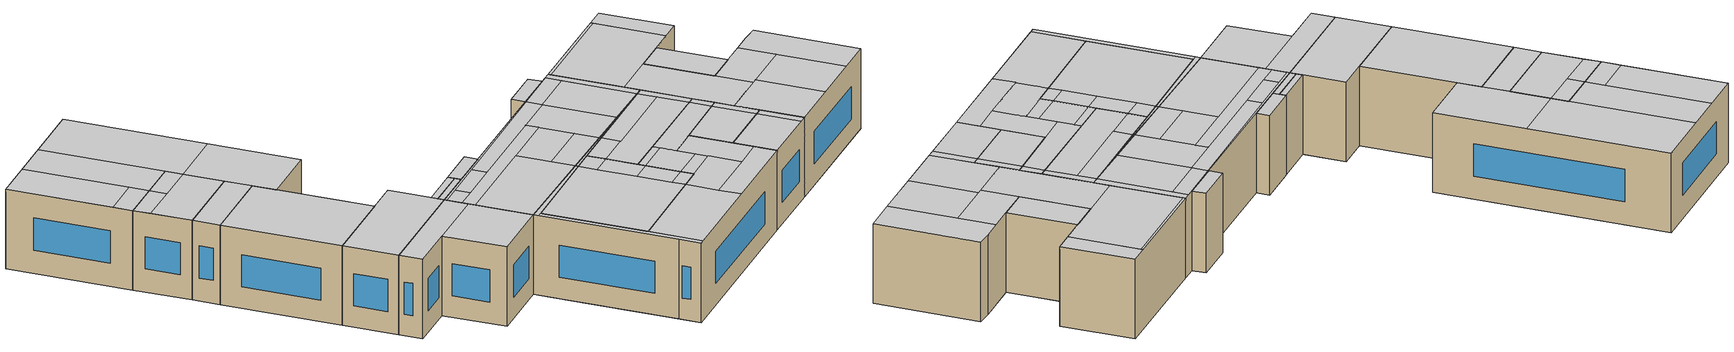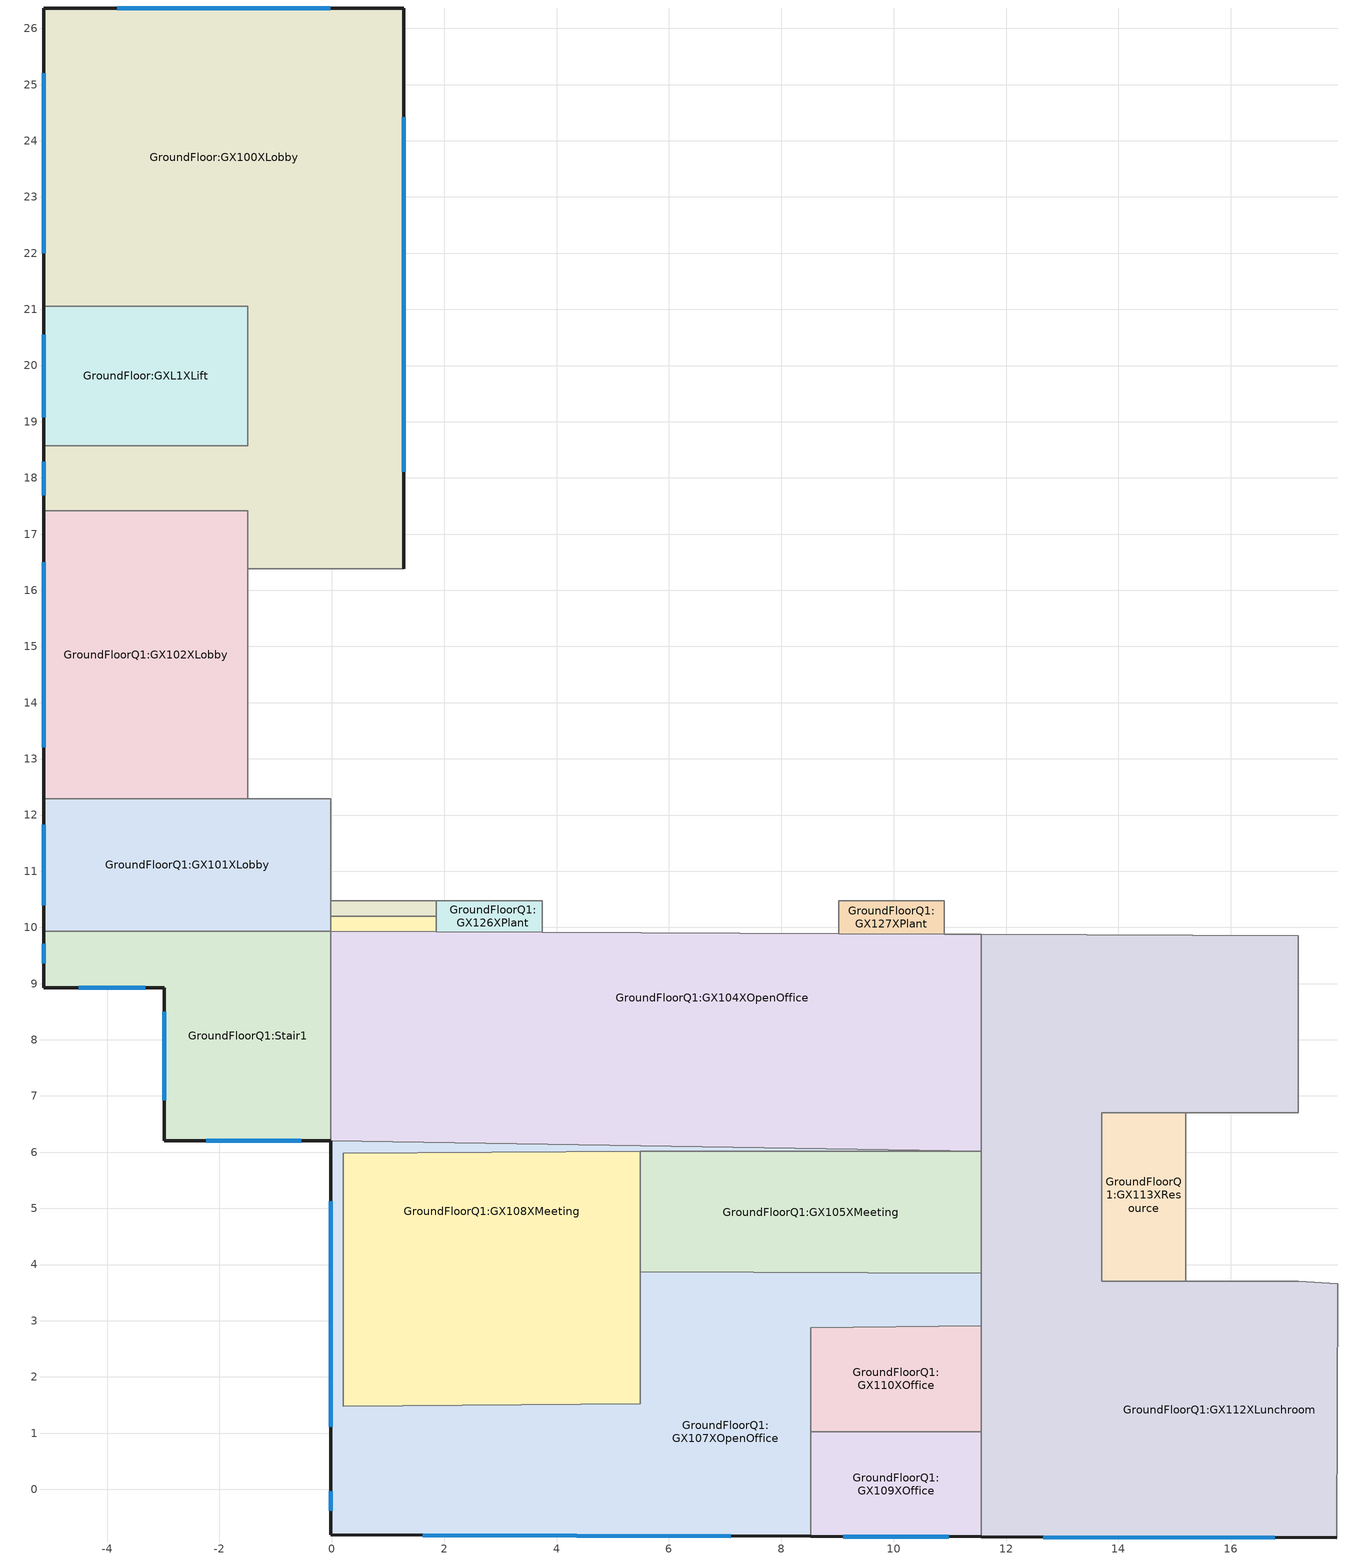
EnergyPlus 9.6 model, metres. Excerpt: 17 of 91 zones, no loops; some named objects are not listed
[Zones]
GroundFloorQ1:Stair1
 floor to Basement:StairXLobbyXLift (Project internal floor_Reversed_Rev): -2.98,8.93 -5.13,8.93 -5.13,9.93 -2.98,9.93 z3.5; -0.02,6.2 -2.98,6.2 -2.98,9.93 -0.02,9.93 z3.5
 wall outside (Project wall): -5.13,9.93 -5.13,8.93 -2.98,8.93 -2.98,6.2 -0.02,6.2 z3.5:7
 wall to GroundFloorQ1:GX104XOpenOffice (Project partition): -0.02,6.2 -0.02,9.93 z3.5:7
 wall to GroundFloorQ1:GX101XLobby (Project partition): -0.02,9.93 -5.13,9.93 z3.5:7
 window (Project external glazing - 1001): -5.13,9.71 -5.13,9.36 / -4.5,8.93 -3.32,8.93 / -2.98,8.5 -2.98,6.92 / -2.23,6.2 -0.55,6.2 z4.44:5.86
 ceiling to FirstFloor:1X101XLobby (Project internal floor_Rev): -5.13,8.93 -0.02,8.93 -0.02,9.93 -5.13,9.93 z7
 ceiling to FirstFloor:Stair1 (Project internal floor_Rev): -2.98,6.2 -0.02,6.2 -0.02,8.93 -2.98,8.93 z7
GroundFloorQ1:GX101XLobby
 floor to Basement:StairXLobbyXLift (Project internal floor_Reversed_Rev): -0.02,9.93 -5.13,9.93 -5.13,12.29 -0.02,12.29 z3.5
 wall outside (Project wall): -5.13,12.29 -5.13,9.93 z3.5:7
 wall to GroundFloorQ1:GX103XCorridor (Project partition_Rev): -0.02,10.48 -0.02,12.29 z3.5:7
 wall to GroundFloorQ1:GX125XPlant (Project partition): -0.02,9.93 -0.02,10.2 z3.5:7
 wall to GroundFloorQ1:GX103AXPlant (Project partition): -0.02,10.2 -0.02,10.48 z3.5:7
 wall to GroundFloorQ2:GX111XOpenLinkway (Project partition): -0.02,12.29 -1.5,12.29 z3.5:7
 wall to GroundFloorQ1:GX102XLobby (Project partition): -1.5,12.29 -5.13,12.29 z3.5:7
 window (Project external glazing - 1001): -5.13,11.82 -5.13,10.4 z4.44:5.86
 ceiling to FirstFloor:1X101XLobby (Project internal floor_Rev): -5.13,9.93 -0.02,9.93 -0.02,12.29 -5.13,12.29 z7
GroundFloorQ1:GX102XLobby
 floor to Basement:StairXLobbyXLift (Project internal floor_Reversed_Rev): -1.5,12.29 -5.13,12.29 -5.13,17.41 -1.5,17.41 z3.5
 wall outside (Project wall): -5.13,17.41 -5.13,12.29 z3.5:7
 wall to GroundFloor:GX100XLobby (Project partition_Rev): -1.5,16.39 -1.5,17.41 -5.13,17.41 z3.5:7
 wall to GroundFloorQ2:GX111XOpenLinkway (Project partition): -1.5,12.29 -1.5,16.39 z3.5:7
 window (Project external glazing - 1001): -5.13,16.5 -5.13,13.2 z4.44:5.86
 ceiling to FirstFloor:1X101XLobby (Project internal floor_Rev): -5.13,12.29 -1.5,12.29 -1.5,17.41 -5.13,17.41 z7
GroundFloorQ1:GX104XOpenOffice
 floor to BasementQ1:BX101XInfoPoint (Project internal floor_Reversed_Rev): 1.99,7.56 -0.02,7.56 -0.02,9.93 1.99,9.92 z3.5
 floor to BasementQ1:BX114XEquipmentStore (Project internal floor_Reversed_Rev): 11.56,7.56 1.99,7.56 1.99,9.92 11.56,9.88 z3.5
 floor to BasementQ1:BX103XArchive (Project internal floor_Reversed_Rev): 11.56,6.01 10.24,6.03 10.24,7.56 11.56,7.56 z3.5
 floor to BasementQ1:BX102XBreakout (Project internal floor_Reversed_Rev): 5.49,6.11 -0.02,6.2 -0.02,7.56 5.49,7.56 z3.5
 floor to BasementQ1:BX115XFurnitureStore (Project internal floor_Reversed_Rev): 10.24,6.03 5.49,6.11 5.49,7.56 10.24,7.56 z3.5
 wall to GroundFloorQ1:GX103XCorridor (Project partition_Rev): 9.02,9.89 3.74,9.91 / 11.56,9.88 10.9,9.88 z3.5:7
 wall to GroundFloorQ1:GX112XLunchroom (Project partition): 11.56,6.01 11.56,9.88 z3.5:7
 wall to GroundFloorQ1:GX127XPlant (Project partition): 10.9,9.88 9.02,9.89 z3.5:7
 wall to GroundFloorQ1:GX126XPlant (Project partition): 3.74,9.91 1.86,9.92 z3.5:7
 wall to GroundFloorQ1:GX125XPlant (Project partition): 1.86,9.92 -0.02,9.93 z3.5:7
 wall to GroundFloorQ1:GX107XOpenOffice (Project partition): -0.02,6.2 11.56,6.01 z3.5:7
 ceiling to FirstFloorQ3:1X103XCorridor (Project internal floor_Reversed): -0.02,9.81 11.22,9.88 -0.02,9.93 z7; 11.22,6.02 11.56,6.01 11.56,9.88 11.22,9.88 z7
 ceiling to FirstFloorQ3:1X103AXPlant (Project internal floor_Reversed): -0.02,9.19 0.92,9.19 0.92,9.82 -0.02,9.81 z7
 ceiling to FirstFloorQ3:1X103DXPlant (Project internal floor_Reversed): 0.92,9.19 2.8,9.19 2.8,9.83 0.92,9.82 z7
 ceiling to FirstFloorQ3:1X104XOpenOffice (Project internal floor_Reversed): 9.02,6.05 11.22,6.02 11.22,9.19 9.02,9.19 z7; 2.8,9.19 9.02,9.19 9.02,9.87 2.8,9.83 z7; -0.02,6.2 4.51,6.13 4.51,8.62 -0.02,8.62 z7; -0.02,8.62 7.13,8.62 7.13,9.19 -0.02,9.19 z7; 7.13,6.09 9.02,6.05 9.02,9.19 7.13,9.19 z7
 ceiling to FirstFloorQ3:1X103EXPlant (Project internal floor_Reversed): 9.02,9.19 11.22,9.19 11.22,9.88 9.02,9.87 z7
 ceiling to FirstFloorQ3:1X105XOffice (Project internal floor_Reversed): 4.51,7.15 7.13,7.15 7.13,8.62 4.51,8.62 z7
 ceiling to FirstFloorQ3:1X106XOffice (Project internal floor_Reversed): 4.51,6.13 7.13,6.09 7.13,7.15 4.51,7.15 z7
GroundFloorQ1:GX125XPlant
 floor to BasementQ1:BX101XInfoPoint (Project internal floor_Reversed_Rev): 1.86,9.92 -0.02,9.93 -0.02,10.2 1.86,10.2 z3.5
 wall to GroundFloorQ1:GX126XPlant (Project partition): 1.86,9.92 1.86,10.2 z3.5:7
 wall to GroundFloorQ1:GX103AXPlant (Project partition): 1.86,10.2 -0.02,10.2 z3.5:7
 ceiling to FirstFloorQ3:1X103XCorridor (Project internal floor_Reversed): -0.02,9.93 1.86,9.92 1.86,10.2 -0.02,10.2 z7
GroundFloorQ1:GX126XPlant
 floor to BasementQ1:BX101XInfoPoint (Project internal floor_Reversed_Rev): 1.99,9.92 1.86,9.92 1.86,10.48 1.99,10.48 z3.5
 floor to BasementQ1:BX114XEquipmentStore (Project internal floor_Reversed_Rev): 3.74,9.91 1.99,9.92 1.99,10.48 3.74,10.48 z3.5
 wall to GroundFloorQ1:GX103XCorridor (Project partition_Rev): 3.74,9.91 3.74,10.48 1.86,10.48 z3.5:7
 wall to GroundFloorQ1:GX103AXPlant (Project partition): 1.86,10.48 1.86,10.2 z3.5:7
 ceiling to FirstFloorQ3:1X103XCorridor (Project internal floor_Reversed): 1.86,9.92 3.74,9.91 3.74,10.48 1.86,10.48 z7
GroundFloorQ1:GX103AXPlant
 floor to BasementQ1:BX101XInfoPoint (Project internal floor_Reversed_Rev): 1.86,10.2 -0.02,10.2 -0.02,10.48 1.86,10.48 z3.5
 wall to GroundFloorQ1:GX103XCorridor (Project partition_Rev): 1.86,10.48 -0.02,10.48 z3.5:7
 ceiling to FirstFloorQ3:1X103XCorridor (Project internal floor_Reversed): -0.02,10.2 1.86,10.2 1.86,10.48 -0.02,10.48 z7
GroundFloorQ1:GX127XPlant
 floor to BasementQ1:BX114XEquipmentStore (Project internal floor_Reversed_Rev): 10.9,9.88 9.02,9.89 9.02,10.48 10.9,10.48 z3.5
 wall to GroundFloorQ1:GX103XCorridor (Project partition_Rev): 10.9,9.88 10.9,10.48 9.02,10.48 9.02,9.89 z3.5:7
 ceiling to FirstFloorQ3:1X103XCorridor (Project internal floor_Reversed): 9.02,9.89 10.9,9.88 10.9,10.48 9.02,10.48 z7
GroundFloorQ1:GX112XLunchroom
 floor to BasementQ1:BX116XPlantroom (Project internal floor_Reversed_Rev): 13.7,6.01 11.56,6.01 11.56,6.7 13.7,6.7 z3.5; 17.2,6.7 11.56,6.7 11.56,9.88 17.2,9.85 z3.5
 floor to BasementQ1:BX104XCorridor (Project internal floor_Reversed_Rev): 13.7,4.46 11.56,4.46 11.56,6.01 13.7,6.01 z3.5
 floor to BasementQ1:BX108XMeetingRoom (Project internal floor_Reversed_Rev): 17.88,-0.87 13.7,-0.85 13.7,3.7 17.2,3.7 17.91,3.66 z3.5; 13.7,-0.85 11.56,-0.85 11.56,4.46 13.7,4.46 z3.5
 wall outside (Project wall): 11.56,-0.85 17.88,-0.87 z3.5:7
 wall to GroundFloorQ1:GX103XCorridor (Project partition_Rev): 17.2,9.85 11.56,9.88 z3.5:7
 wall to GroundFloorQ1:GX118XCorridor (Project partition): 17.2,6.7 17.2,9.85 / 17.91,3.66 17.2,3.7 z3.5:7
 wall to GroundFloorQ1:GX105XMeeting (Project partition): 11.56,6.01 11.56,3.85 z3.5:7
 wall to GroundFloorQ1:GX107XOpenOffice (Project partition): 11.56,3.85 11.56,2.91 z3.5:7
 wall to GroundFloorQ1:GX110XOffice (Project partition): 11.56,2.91 11.56,1.98 11.56,1.02 z3.5:7
 wall to GroundFloorQ1:GX109XOffice (Project partition): 11.56,1.02 11.56,-0.85 z3.5:7
 wall to GroundFloorQ1:GX115XToilet (Project partition): 17.88,-0.87 17.91,3.66 z3.5:7
 wall to GroundFloorQ1:GX114XWashroom (Project partition): 17.2,3.7 15.2,3.7 / 15.2,6.7 17.2,6.7 z3.5:7
 wall to GroundFloorQ1:GX113XResource (Project partition): 15.2,3.7 13.7,3.7 13.7,6.7 15.2,6.7 z3.5:7
 window (Project external glazing - 1001): 12.66,-0.85 16.78,-0.86 z4.44:5.86
 ceiling to FirstFloorQ3:1X103XCorridor (Project internal floor_Reversed): 11.56,9.77 16.3,9.77 16.3,9.86 11.56,9.88 z7
 ceiling to FirstFloorQ3:1X113XStudents (Project internal floor_Reversed): 16.3,-0.86 17.88,-0.87 17.91,3.66 17.2,3.7 16.3,3.7 z7
 ceiling to FirstFloorQ3:1X114XWashroom (Project internal floor_Reversed): 16.3,6.7 17.2,6.7 17.2,9.85 16.3,9.86 z7
 ceiling to FirstFloorQ3:1X112XOpenOffice (Project internal floor_Reversed): 13.7,2.09 16.3,2.09 16.3,3.7 13.7,3.7 z7; 11.56,2.09 13.7,2.09 13.7,6.7 11.56,6.7 z7; 11.56,6.7 16.3,6.7 16.3,9.77 11.56,9.77 z7
 ceiling to FirstFloorQ3:1X110XMeeting (Project internal floor_Reversed): 13.93,-0.86 16.3,-0.86 16.3,2.09 13.93,2.09 z7
 ceiling to FirstFloorQ3:1X109XMeeting (Project internal floor_Reversed): 11.56,-0.85 13.93,-0.86 13.93,2.09 11.56,2.09 z7
GroundFloorQ1:GX113XResource
 floor to BasementQ1:BX116XPlantroom (Project internal floor_Reversed_Rev): 15.2,6.01 13.7,6.01 13.7,6.7 15.2,6.7 z3.5
 floor to BasementQ1:BX104XCorridor (Project internal floor_Reversed_Rev): 15.2,4.46 13.7,4.46 13.7,6.01 15.2,6.01 z3.5
 floor to BasementQ1:BX108XMeetingRoom (Project internal floor_Reversed_Rev): 15.2,3.7 13.7,3.7 13.7,4.46 15.2,4.46 z3.5
 wall to GroundFloorQ1:GX114XWashroom (Project partition): 15.2,3.7 15.2,6.7 z3.5:7
 ceiling to FirstFloorQ3:1X112XOpenOffice (Project internal floor_Reversed): 13.7,3.7 15.2,3.7 15.2,6.7 13.7,6.7 z7
GroundFloorQ1:GX105XMeeting
 floor to BasementQ1:BX103XArchive (Project internal floor_Reversed_Rev): 11.56,3.85 5.49,3.87 5.49,6.01 11.56,6.01 z3.5
 wall to GroundFloorQ1:GX107XOpenOffice (Project partition): 11.56,6.01 5.49,6.01 / 5.49,3.87 11.56,3.85 z3.5:7
 wall to GroundFloorQ1:GX108XMeeting (Project partition): 5.49,6.01 5.49,3.87 z3.5:7
 ceiling to FirstFloorQ3:1X103XCorridor (Project internal floor_Reversed): 11.22,3.85 11.56,3.85 11.56,6.01 11.22,6.01 z7
 ceiling to FirstFloorQ3:1X104XOpenOffice (Project internal floor_Reversed): 7.13,5.2 11.22,5.2 11.22,6.01 7.13,6.01 z7; 5.49,3.87 11.22,3.85 11.22,5.2 5.49,5.2 z7
 ceiling to FirstFloorQ3:1X106XOffice (Project internal floor_Reversed): 5.49,5.2 7.13,5.2 7.13,6.01 5.49,6.01 z7
GroundFloorQ1:GX107XOpenOffice
 floor to BasementQ1:BX103XArchive (Project internal floor_Reversed_Rev): 11.56,6.01 10.24,6.01 10.24,6.03 z3.5
 floor to BasementQ1:BX107XVdCnfrncng (Project internal floor_Reversed_Rev): 8.52,-0.84 5.49,-0.83 5.49,2.84 8.53,2.88 z3.5; 11.56,2.91 5.49,2.84 5.49,3.87 11.56,3.85 z3.5
 floor to BasementQ1:BX105XMeetingRoom (Project internal floor_Reversed_Rev): 3.98,-0.83 0.2,-0.81 0.2,1.48 3.99,1.51 z3.5; 0.2,-0.81 -0.02,-0.81 -0.02,3.89 0.2,3.89 z3.5
 floor to BasementQ1:BX106XTeaSpace (Project internal floor_Reversed_Rev): 5.49,-0.83 3.98,-0.83 3.99,1.51 5.49,1.52 z3.5
 floor to BasementQ1:BX102XBreakout (Project internal floor_Reversed_Rev): 0.2,3.89 -0.02,3.89 -0.02,5.98 0.2,5.98 z3.5; 5.49,6.01 -0.02,5.98 -0.02,6.2 5.49,6.11 z3.5
 floor to BasementQ1:BX115XFurnitureStore (Project internal floor_Reversed_Rev): 10.24,6.01 5.49,6.01 5.49,6.11 10.24,6.03 z3.5
 wall outside (Project wall): -0.02,6.2 -0.02,0.11 -0.02,-0.81 8.52,-0.84 z3.5:7
 wall to GroundFloorQ1:GX108XMeeting (Project partition): 5.49,3.87 5.49,1.52 0.2,1.48 0.2,5.98 5.49,6.01 z3.5:7
 wall to GroundFloorQ1:GX109XOffice (Project partition): 8.52,-0.84 8.52,1.02 z3.5:7
 wall to GroundFloorQ1:GX110XOffice (Project partition): 8.52,1.02 8.53,2.88 11.56,2.91 z3.5:7
 window (Project external glazing - 1001): -0.02,5.13 -0.02,1.11 / -0.02,-0.03 -0.02,-0.38 / 1.62,-0.82 7.1,-0.83 z4.44:5.86
 ceiling to FirstFloorQ3:1X103XCorridor (Project internal floor_Reversed): 11.22,2.91 11.56,2.91 11.56,3.85 11.22,3.85 z7
 ceiling to FirstFloorQ3:1X104XOpenOffice (Project internal floor_Reversed): 7.13,6.01 11.22,6.01 7.13,6.09 z7; 5.49,3.56 7.13,3.56 7.13,3.87 5.49,3.87 z7; 7.13,0.14 8.52,0.14 8.53,2.88 7.13,2.86 z7; 7.13,2.86 11.22,2.91 11.22,3.85 7.13,3.87 z7; 4.51,-0.83 8.52,-0.84 8.52,0.14 4.51,0.14 z7; 0.2,-0.81 4.51,-0.83 4.51,1.51 0.2,1.48 z7; -0.02,-0.81 0.2,-0.81 0.2,5.98 -0.02,5.98 z7; -0.02,5.98 4.51,6.01 4.51,6.13 -0.02,6.2 z7
 ceiling to FirstFloorQ3:1X106XOffice (Project internal floor_Reversed): 4.51,6.01 7.13,6.01 7.13,6.09 4.51,6.13 z7
 ceiling to FirstFloorQ3:1X108XOffice (Project internal floor_Reversed): 5.49,2.09 7.13,2.09 7.13,3.56 5.49,3.56 z7
 ceiling to FirstFloorQ3:1X107XOffice (Project internal floor_Reversed): 5.49,1.52 7.13,1.53 7.13,2.09 5.49,2.09 z7; 4.51,0.14 7.13,0.14 7.13,1.53 4.51,1.51 z7
GroundFloorQ1:GX110XOffice
 floor to BasementQ1:BX107XVdCnfrncng (Project internal floor_Reversed_Rev): 11.56,1.02 8.52,1.02 8.53,2.88 11.56,2.91 z3.5
 wall to GroundFloorQ1:GX109XOffice (Project partition): 8.52,1.02 11.56,1.02 z3.5:7
 ceiling to FirstFloorQ3:1X103XCorridor (Project internal floor_Reversed): 11.22,1.02 11.56,1.02 11.56,2.91 11.22,2.91 z7
 ceiling to FirstFloorQ3:1X104XOpenOffice (Project internal floor_Reversed): 8.52,1.02 11.22,1.02 11.22,2.91 8.53,2.88 z7
GroundFloorQ1:GX109XOffice
 floor to BasementQ1:BX107XVdCnfrncng (Project internal floor_Reversed_Rev): 11.56,-0.85 8.52,-0.84 8.52,1.02 11.56,1.02 z3.5
 wall outside (Project wall): 8.52,-0.84 11.56,-0.85 z3.5:7
 window (Project external glazing - 1001): 9.1,-0.84 10.98,-0.85 z4.44:5.86
 ceiling to FirstFloorQ3:1X103XCorridor (Project internal floor_Reversed): 11.22,-0.85 11.56,-0.85 11.56,1.02 11.22,1.02 z7
 ceiling to FirstFloorQ3:1X104XOpenOffice (Project internal floor_Reversed): 8.52,-0.84 11.22,-0.85 11.22,1.02 8.52,1.02 z7
GroundFloorQ1:GX108XMeeting
 floor to BasementQ1:BX105XMeetingRoom (Project internal floor_Reversed_Rev): 3.99,1.51 0.2,1.48 0.2,3.89 3.99,3.88 z3.5
 floor to BasementQ1:BX106XTeaSpace (Project internal floor_Reversed_Rev): 5.49,1.52 3.99,1.51 3.99,3.88 5.49,3.87 z3.5
 floor to BasementQ1:BX102XBreakout (Project internal floor_Reversed_Rev): 5.49,3.87 0.2,3.89 0.2,5.98 5.49,6.01 z3.5
 ceiling to FirstFloorQ3:1X104XOpenOffice (Project internal floor_Reversed): 4.51,3.56 5.49,3.56 5.49,5.2 4.51,5.2 z7; 0.2,1.48 4.51,1.51 4.51,6.01 0.2,5.98 z7
 ceiling to FirstFloorQ3:1X106XOffice (Project internal floor_Reversed): 4.51,5.2 5.49,5.2 5.49,6.01 4.51,6.01 z7
 ceiling to FirstFloorQ3:1X108XOffice (Project internal floor_Reversed): 4.51,2.09 5.49,2.09 5.49,3.56 4.51,3.56 z7
 ceiling to FirstFloorQ3:1X107XOffice (Project internal floor_Reversed): 4.51,1.51 5.49,1.52 5.49,2.09 4.51,2.09 z7
GroundFloor:GXL1XLift
 floor outside (Project external floor): -1.5,18.57 -5.13,18.57 -5.13,21.05 -1.5,21.05 z3.5
 wall outside (Project wall): -5.13,21.05 -5.13,18.57 z3.5:7
 wall to GroundFloor:GX100XLobby (Project partition): -5.13,18.57 -1.5,18.57 -1.5,21.05 -5.13,21.05 z3.5:7
 window (Project external glazing - 1001): -5.13,20.55 -5.13,19.08 z4.52:5.94
 ceiling to FirstFloorQ1:1XL1XLift (Project internal floor_Reversed): -5.13,20.32 -3.31,20.32 -3.31,21.05 -5.13,21.05 z7
 ceiling to FirstFloorQ1:1X100XEnclosedBridge (Project internal floor_Reversed): -3.31,20.32 -1.5,20.32 -1.5,21.05 -3.31,21.05 z7
 ceiling to FirstFloorQ1:1X102XLobby (Project internal floor_Reversed): -5.13,18.57 -1.5,18.57 -1.5,20.32 -5.13,20.32 z7
GroundFloor:GX100XLobby
 floor outside (Project external floor): -1.5,17.41 -5.13,17.41 -5.13,18.57 -1.5,18.57 z3.5; 1.28,16.39 -1.5,16.39 -1.5,21.05 1.28,21.05 z3.5; 1.28,21.05 -5.13,21.05 -5.13,26.36 1.28,26.36 z3.5
 wall outside (Project wall): 1.28,16.39 1.28,26.36 -5.13,26.36 -5.13,21.05 / -5.13,18.57 -5.13,17.41 z3.5:7
 wall to GroundFloorQ2:GX111XOpenLinkway (Project partition): -1.5,16.39 1.28,16.39 z3.5:7
 window (Project external glazing - 1001): 1.28,18.11 1.28,24.42 / -0.03,26.36 -3.82,26.36 / -5.13,25.2 -5.13,22 / -5.13,18.29 -5.13,17.7 z4.52:5.94
 ceiling to FirstFloorQ1:1XL1XLift (Project internal floor_Reversed): -5.13,21.05 -3.31,21.05 -3.31,21.89 -5.13,21.89 z7
 ceiling to FirstFloorQ1:1X100XEnclosedBridge (Project internal floor_Reversed): -5.13,21.89 -3.31,21.89 -3.31,26.36 -5.13,26.36 z7; -3.31,21.05 -1.5,21.05 -1.5,26.36 -3.31,26.36 z7; -1.5,20.32 1.28,20.32 1.28,26.36 -1.5,26.36 z7
 ceiling to FirstFloorQ1:1X102XLobby (Project internal floor_Reversed): -5.13,17.41 -1.5,17.41 -1.5,18.57 -5.13,18.57 z7; -1.5,16.39 1.28,16.39 1.28,20.32 -1.5,20.32 z7
[Building]
Building: North Axis {deg}=0; Terrain=Suburbs; Loads Convergence Tolerance Value {W}=0.04; Temperature Convergence Tolerance Value {deltaC}=0.4; Solar Distribution=FullExterior; Maximum Number of Warmup Days=25; Minimum Number of Warmup Days=6
[Site:Location]
Buillding 307: Latitude {deg}=-37.67; Longitude {deg}=144.83; Time Zone {hr}=10; Elevation {m}=119
[SizingPeriod:DesignDay] Day of Month=15; Day Type=SummerDesignDay; Humidity Condition Type=WetBulb; Barometric Pressure {Pa}=99903.6; Wind Speed {m/s}=0; Wind Direction {deg}=0; Rain Indicator=No; Snow Indicator=No; Daylight Saving Time Indicator=Yes; Solar Model Indicator=ASHRAEClearSky; Sky Clearness=0.98
Name | Month | Maximum Dry-Bulb Temperature {C} | Daily Dry-Bulb Temperature Range {deltaC} | Wetbulb or DewPoint at Maximum Dry-Bulb {C}
Summer Design Day in Buillding 307 (01-01:31-12) Jun | 6 | 17.8 | 8.1 | 12.6
Summer Design Day in Buillding 307 (01-01:31-12) Jul | 7 | 16.2 | 7.8 | 10.7
Summer Design Day in Buillding 307 (01-01:31-12) Aug | 8 | 20 | 9.7 | 12.5
Summer Design Day in Buillding 307 (01-01:31-12) Sep | 9 | 24.5 | 12.1 | 14.4
[Site:GroundTemperature:BuildingSurface]
18, 18, 18, 18, 18, 18, 18, 18, 18, 18, 18, 18
[Site:GroundTemperature:FCfactorMethod]
18.43, 18.81, 17.96, 16.7, 13.44, 10.98, 9.35, 8.9, 9.84, 11.81, 14.41, 16.78
[Site:GroundTemperature:Shallow]
14, 14, 14, 14, 14, 14, 14, 14, 14, 14, 14, 14
[Site:GroundTemperature:Deep]
14, 14, 14, 14, 14, 14, 14, 14, 14, 14, 14, 14
[Site:GroundReflectance]
0.2, 0.2, 0.2, 0.2, 0.2, 0.2, 0.2, 0.2, 0.2, 0.2, 0.2, 0.2
[Site:GroundReflectance:SnowModifier]
2, 2
[Site:WaterMainsTemperature]
Calculation Method=Correlation; Annual Average Outdoor Air Temperature {C}=10; Maximum Difference In Monthly Average Outdoor Air Temperatures {deltaC}=20
[Material] Roughness=Rough; Thermal Absorptance=0.9
Name | Thickness {m} | Conductivity {W/m-K} | Density {kg/m3} | Specific Heat {J/kg-K} | Solar Absorptance | Visible Absorptance
Cast Concrete (Dense)_.1 | 0.1 | 1.4 | 2100 | 840 | 0.6 | 0.6
Gypsum Plasterboard_.025 | 0.025 | 0.25 | 900 | 1000 | 0.5 | 0.5
Brickwork Outer_.1 | 0.1 | 0.84 | 1700 | 800 | 0.7 | 0.7
XPS Extruded Polystyrene  - CO2 Blowing_.0795 | 0.0795 | 0.034 | 35 | 1400 | 0.6 | 0.6
Concrete Block (Medium)_.1 | 0.1 | 0.51 | 1400 | 1000 | 0.6 | 0.6
Gypsum Plastering_.013 | 0.013 | 0.4 | 1000 | 1000 | 0.5 | 0.5
External Rendering_.025 | 0.025 | 0.5 | 1300 | 1000 | 0.7 | 0.7
MW Stone Wool (rolls)_.1482 | 0.1482 | 0.04 | 30 | 840 | 0.6 | 0.6
Timber Flooring_.005 | 0.005 | 0.14 | 650 | 1200 | 0.78 | 0.78
[Material:NoMass] Roughness=Rough; Thermal Resistance {m2-K/W}=0.15; Thermal Absorptance=0.9; Solar Absorptance=0.7; Visible Absorptance=0.7
5_RVAL_2; 6_RVAL_2
[WindowMaterial:Glazing] Optical Data Type=SpectralAverage; Thickness {m}=0.003; Infrared Transmittance at Normal Incidence=0; Front Side Infrared Hemispherical Emissivity=0.84; Conductivity {W/m-K}=0.9; Dirt Correction Factor for Solar and Visible Transmittance=1
Name | Solar Transmittance at Normal Incidence | Front Side Solar Reflectance at Normal Incidence | Back Side Solar Reflectance at Normal Incidence | Visible Transmittance at Normal Incidence | Front Side Visible Reflectance at Normal Incidence | Back Side Visible Reflectance at Normal Incidence | Back Side Infrared Hemispherical Emissivity
2 | 0.837 | 0.075 | 0.075 | 0.898 | 0.081 | 0.081 | 0.84
38 | 0.74 | 0.09 | 0.1 | 0.82 | 0.11 | 0.12 | 0.2
[WindowMaterial:Gas]
1002: Gas Type=Air; Thickness {m}=0.013
[Construction]
Project internal floor_Reversed; Project internal floor_Reversed_Rev; Project internal floor_Rev; Project internal mass: Cast Concrete (Dense)_.1
Project partition: Gypsum Plasterboard_.025, 5_RVAL_2, Gypsum Plasterboard_.025
Project partition_Rev: Gypsum Plasterboard_.025, 6_RVAL_2, Gypsum Plasterboard_.025
Project wall: Brickwork Outer_.1, XPS Extruded Polystyrene  - CO2 Blowing_.0795, Concrete Block (Medium)_.1, Gypsum Plastering_.013
Project external floor: External Rendering_.025, MW Stone Wool (rolls)_.1482, Timber Flooring_.005
Project external glazing - 1001: 38, 1002, 2
[Zone] Type=1; Multiplier=1; Zone Inside Convection Algorithm=TARP; Part of Total Floor Area=Yes
Name | Volume {m3} | Floor Area {m2}
GroundFloor:GXL1XLift | 25.2539 | 7.6025
GroundFloor:GX100XLobby | 144.62 | 43.5366
GroundFloorQ1:Stair1 | 34.3228 | 10.0949
GroundFloorQ1:GX104XOpenOffice | 141.679 | 41.6703
GroundFloorQ1:GX112XLunchroom | 165.6348 | 48.7161
GroundFloorQ1:GX101XLobby | 35.7447 | 10.5131
GroundFloorQ1:GX125XPlant | 0.7093 | 0.2086
GroundFloorQ1:GX126XPlant | 2.4194 | 0.7116
GroundFloorQ1:GX127XPlant | 2.5991 | 0.7645
GroundFloorQ1:GX103AXPlant | 0.7809 | 0.2297
GroundFloorQ1:GX105XMeeting | 40.273 | 11.845
GroundFloorQ1:GX113XResource | 13.0815 | 3.8475
GroundFloorQ1:GX107XOpenOffice | 81.4241 | 32.1131
GroundFloorQ1:GX110XOffice | 16.9348 | 4.9808
GroundFloorQ1:GX109XOffice | 14.6889 | 4.3203
GroundFloorQ1:GX108XMeeting | 76.003 | 22.3538
GroundFloorQ1:GX102XLobby | 55.1017 | 16.2064
[InternalMass] Construction=Project internal mass
Name | Zone or ZoneList | Surface Area {m2}
GroundFloorQ1:GX112XLunchroom Internal mass | GroundFloorQ1:GX112XLunchroom | 0.965879
GroundFloorQ1:GX108XMeeting Internal mass | GroundFloorQ1:GX108XMeeting | 5.25
[People] Number of People Schedule=NCC_Office_OpenOff_Occ; Number of People Calculation Method=People/Area; People per Floor Area {person/m2}=0.111; Fraction Radiant=0.3; Sensible Heat Fraction=AutoCalculate; Carbon Dioxide Generation Rate {m3/s-W}=3.82e-08; Enable ASHRAE 55 Comfort Warnings=No; Mean Radiant Temperature Calculation Type=ZoneAveraged; Work Efficiency Schedule=Work efficiency; Clothing Insulation Calculation Method=ClothingInsulationSchedule; Air Velocity Schedule=Default Air Velocity for Comfort Calculations
Name | Zone or ZoneList or Space or SpaceList | Activity Level Schedule | Clothing Insulation Schedule
People GroundFloor:GXL1XLift | GroundFloor:GXL1XLift | Activity Schedule 18706 | Clothing Schedule 18706
People GroundFloor:GX100XLobby | GroundFloor:GX100XLobby | Activity Schedule 18713 | Clothing Schedule 18713
People GroundFloorQ1:Stair1 | GroundFloorQ1:Stair1 | Activity Schedule 18426 | Clothing Schedule 18426
People GroundFloorQ1:GX104XOpenOffice | GroundFloorQ1:GX104XOpenOffice | Activity Schedule 18435 | Clothing Schedule 18435
People GroundFloorQ1:GX112XLunchroom | GroundFloorQ1:GX112XLunchroom | Activity Schedule 18446 | Clothing Schedule 18446
People GroundFloorQ1:GX101XLobby | GroundFloorQ1:GX101XLobby | Activity Schedule 18505 | Clothing Schedule 18505
People GroundFloorQ1:GX125XPlant | GroundFloorQ1:GX125XPlant | Activity Schedule 18515 | Clothing Schedule 18515
People GroundFloorQ1:GX126XPlant | GroundFloorQ1:GX126XPlant | Activity Schedule 18522 | Clothing Schedule 18522
People GroundFloorQ1:GX127XPlant | GroundFloorQ1:GX127XPlant | Activity Schedule 18530 | Clothing Schedule 18530
People GroundFloorQ1:GX103AXPlant | GroundFloorQ1:GX103AXPlant | Activity Schedule 18565 | Clothing Schedule 18565
People GroundFloorQ1:GX105XMeeting | GroundFloorQ1:GX105XMeeting | Activity Schedule 18572 | Clothing Schedule 18572
People GroundFloorQ1:GX113XResource | GroundFloorQ1:GX113XResource | Activity Schedule 18579 | Clothing Schedule 18579
People GroundFloorQ1:GX107XOpenOffice | GroundFloorQ1:GX107XOpenOffice | Activity Schedule 18593 | Clothing Schedule 18593
People GroundFloorQ1:GX110XOffice | GroundFloorQ1:GX110XOffice | Activity Schedule 18644 | Clothing Schedule 18644
People GroundFloorQ1:GX109XOffice | GroundFloorQ1:GX109XOffice | Activity Schedule 18660 | Clothing Schedule 18660
People GroundFloorQ1:GX108XMeeting | GroundFloorQ1:GX108XMeeting | Activity Schedule 18675 | Clothing Schedule 18675
People GroundFloorQ1:GX102XLobby | GroundFloorQ1:GX102XLobby | Activity Schedule 18683 | Clothing Schedule 18683
[ZoneInfiltration:DesignFlowRate] Schedule=On 24/7; Design Flow Rate Calculation Method=Flow/zone; Constant Term Coefficient=1; Temperature Term Coefficient=0; Velocity Term Coefficient=0; Velocity Squared Term Coefficient=0
Name | Zone or ZoneList | Design Flow Rate {m3/s}
GroundFloor:GXL1XLift Infiltration | GroundFloor:GXL1XLift | 0.00491
GroundFloor:GX100XLobby Infiltration | GroundFloor:GX100XLobby | 0.028121
GroundFloorQ1:Stair1 Infiltration | GroundFloorQ1:Stair1 | 0.006674
GroundFloorQ1:GX104XOpenOffice Infiltration | GroundFloorQ1:GX104XOpenOffice | 0.027549
GroundFloorQ1:GX112XLunchroom Infiltration | GroundFloorQ1:GX112XLunchroom | 0.032207
GroundFloorQ1:GX101XLobby Infiltration | GroundFloorQ1:GX101XLobby | 0.00695
GroundFloorQ1:GX125XPlant Infiltration | GroundFloorQ1:GX125XPlant | 0.000138
GroundFloorQ1:GX126XPlant Infiltration | GroundFloorQ1:GX126XPlant | 0.00047
GroundFloorQ1:GX127XPlant Infiltration | GroundFloorQ1:GX127XPlant | 0.000505
GroundFloorQ1:GX103AXPlant Infiltration | GroundFloorQ1:GX103AXPlant | 0.000152
GroundFloorQ1:GX105XMeeting Infiltration | GroundFloorQ1:GX105XMeeting | 0.007831
GroundFloorQ1:GX113XResource Infiltration | GroundFloorQ1:GX113XResource | 0.002544
GroundFloorQ1:GX107XOpenOffice Infiltration | GroundFloorQ1:GX107XOpenOffice | 0.015832
GroundFloorQ1:GX110XOffice Infiltration | GroundFloorQ1:GX110XOffice | 0.003293
GroundFloorQ1:GX109XOffice Infiltration | GroundFloorQ1:GX109XOffice | 0.002856
GroundFloorQ1:GX108XMeeting Infiltration | GroundFloorQ1:GX108XMeeting | 0.014778
GroundFloorQ1:GX102XLobby Infiltration | GroundFloorQ1:GX102XLobby | 0.010714
[DesignSpecification:OutdoorAir] Outdoor Air Method=Sum; Outdoor Air Flow per Person {m3/s-person}=0.01; Outdoor Air Flow per Zone Floor Area {m3/s-m2}=0; Outdoor Air Flow per Zone {m3/s}=0; Outdoor Air Flow Air Changes per Hour {1/hr}=0; Outdoor Air Schedule=On 24/7
GroundFloorQ1:GX105XMeeting Design Specification Outdoor Air Object; GroundFloorQ1:GX108XMeeting Design Specification Outdoor Air Object
[DesignSpecification:ZoneAirDistribution] Zone Air Distribution Effectiveness in Cooling Mode=1; Zone Air Distribution Effectiveness in Heating Mode=1; Zone Secondary Recirculation Fraction=0
GroundFloorQ1:GX105XMeeting Design Specification Zone Air Distribution Object; GroundFloorQ1:GX108XMeeting Design Specification Zone Air Distribution Object
[Sizing:Zone] Zone Cooling Design Supply Air Temperature Input Method=SupplyAirTemperature; Zone Cooling Design Supply Air Temperature {C}=14; Zone Cooling Design Supply Air Temperature Difference {deltaC}=10; Zone Heating Design Supply Air Temperature Input Method=SupplyAirTemperature; Zone Heating Design Supply Air Temperature {C}=50; Zone Heating Design Supply Air Temperature Difference {deltaC}=10; Zone Cooling Design Supply Air Humidity Ratio {kgWater/kgDryAir}=0.009; Zone Heating Design Supply Air Humidity Ratio {kgWater/kgDryAir}=0.004; Zone Heating Sizing Factor=1.25; Zone Cooling Sizing Factor=1.15; Cooling Design Air Flow Method=DesignDay; Cooling Design Air Flow Rate {m3/s}=0; Cooling Minimum Air Flow per Zone Floor Area {m3/s-m2}=0.00076; Cooling Minimum Air Flow {m3/s}=0; Cooling Minimum Air Flow Fraction=0; Heating Design Air Flow Method=DesignDay; Heating Design Air Flow Rate {m3/s}=0; Heating Maximum Air Flow per Zone Floor Area {m3/s-m2}=0.00203; Heating Maximum Air Flow {m3/s}=0.14158; Heating Maximum Air Flow Fraction=0.3; Account for Dedicated Outdoor Air System=No; Dedicated Outdoor Air System Control Strategy=NeutralSupplyAir; Dedicated Outdoor Air Low Setpoint Temperature for Design {C}=autosize; Dedicated Outdoor Air High Setpoint Temperature for Design {C}=autosize
Name | Design Specification Outdoor Air Object | Design Specification Zone Air Distribution Object
GroundFloorQ1:GX105XMeeting | GroundFloorQ1:GX105XMeeting Design Specification Outdoor Air Object | GroundFloorQ1:GX105XMeeting Design Specification Zone Air Distribution Object
GroundFloorQ1:GX108XMeeting | GroundFloorQ1:GX108XMeeting Design Specification Outdoor Air Object | GroundFloorQ1:GX108XMeeting Design Specification Zone Air Distribution Object
[ZoneControl:Thermostat] Control Type Schedule=Control type schedule: Always 4
Name | Zone or ZoneList | Control 1
GroundFloorQ1:GX105XMeeting Thermostat | GroundFloorQ1:GX105XMeeting | GroundFloorQ1:GX105XMeeting Dual SP
GroundFloorQ1:GX108XMeeting Thermostat | GroundFloorQ1:GX108XMeeting | GroundFloorQ1:GX108XMeeting Dual SP
[ThermostatSetpoint:DualSetpoint] Heating Setpoint Temperature Schedule=Ground floor_AC_Heating set point schedule; Cooling Setpoint Temperature Schedule=Ground floor_AC_Cooling set point schedule
GroundFloorQ1:GX105XMeeting Dual SP; GroundFloorQ1:GX108XMeeting Dual SP
[Zone equipment]
GroundFloorQ1:GX105XMeeting: GroundFloorQ1:GX105XMeeting PTAC
GroundFloorQ1:GX108XMeeting: GroundFloorQ1:GX108XMeeting PTAC
[Schedule:Compact]
Work efficiency: Through: 12/31, For: AllDays, Until: 24:00, 0
On 24/7: Through: 12/31, For: AllDays, Until: 24:00, 1
Control type schedule: Always 4: Through: 12/31, For: AllDays, Until: 24:00, 4
Default Air Velocity for Comfort Calculations: Through: 12/31, For: AllDays, Until: 24:00, 0.137
Ground floor_AC_Heating set point schedule: Through: 12/31, For: Weekdays SummerDesignDay WinterDesignDay, Until: 07:00, 0, Until: 18:00, 21, Until: 24:00, 0, For: Weekends, Until: 24:00, 0, For: AllOtherDays, Until: 24:00, 0
NCC_Office_OpenOff_Occ: Through: 31 Dec, For: Weekdays SummerDesignDay WinterDesignDay, Until: 07:00, 0, Until: 08:00, 0.1, Until: 09:00, 0.2, Until: 17:00, 0.7, Until: 18:00, 0.35, Until: 19:00, 0.1, Until: 21:00, 0.05, Until: 24:00, 0, For: Weekends, Until: 24:00, 0, For: Holidays, Until: 24:00, 0, For: AllOtherDays, Until: 24:00, 0
Ground floor_AC_Cooling set point schedule: Through: 12/31, For: Weekdays SummerDesignDay WinterDesignDay, Until: 07:00, 40, Until: 18:00, 22, Until: 24:00, 40, For: Weekends, Until: 24:00, 40, For: AllOtherDays, Until: 24:00, 40
Activity Schedule 18706; Activity Schedule 18713; Activity Schedule 18426; Activity Schedule 18435; Activity Schedule 18446; Activity Schedule 18505; Activity Schedule 18515; Activity Schedule 18522; Activity Schedule 18530; Activity Schedule 18565; Activity Schedule 18572; Activity Schedule 18579; Activity Schedule 18593; Activity Schedule 18644; Activity Schedule 18660; Activity Schedule 18675; Activity Schedule 18683: Through: 12/31, For: AllDays, Until: 24:00, 110.7
Clothing Schedule 18706; Clothing Schedule 18713; Clothing Schedule 18426; Clothing Schedule 18435; Clothing Schedule 18446; Clothing Schedule 18505; Clothing Schedule 18515; Clothing Schedule 18522; Clothing Schedule 18530; Clothing Schedule 18565; Clothing Schedule 18572; Clothing Schedule 18579; Clothing Schedule 18593; Clothing Schedule 18644; Clothing Schedule 18660; Clothing Schedule 18675; Clothing Schedule 18683: Through: 4/1, For: AllDays, Until: 24:00, .5, Through: 9/30, For: AllDays, Until: 24:00, 1, Through: 12/31, For: AllDays, Until: 24:00, .5
